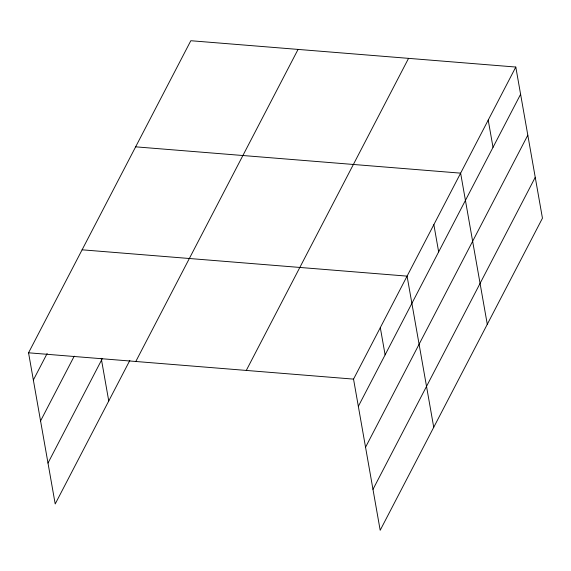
<?xml version="1.0" encoding="UTF-8"?>
<svg xmlns="http://www.w3.org/2000/svg" width="571" height="571" viewBox="0 0 571 571"><rect width="100%" height="100%" fill="white"/><g stroke="black" fill="none" stroke-linecap="round" stroke-linejoin="round"><path stroke-width="0.86" d="M129.845 360.401L55.201 503.957L28.55 352.799L190.814 40.727L515.799 67.043L542.45 218.201L380.186 530.273L353.535 379.115L515.799 67.043M33.354 380.029L47.143 353.506M40.562 420.927L74.23 356.168M47.993 463.06L102.352 358.517M135.798 361.486L298.055 49.413M246.287 370.429L408.55 58.363M358.338 406.345L520.602 94.279M365.547 447.243L527.811 135.17M372.977 489.376L535.241 177.31M135.641 146.833L460.626 173.149L487.284 324.307M82.096 249.812L407.08 276.128L433.732 427.286M28.55 352.799L353.535 379.115M488.212 120.096L493.016 147.332M433.853 224.639L438.656 251.875M380.307 327.626L385.111 354.855M101.231 358.324L108.747 400.97"/></g></svg>
